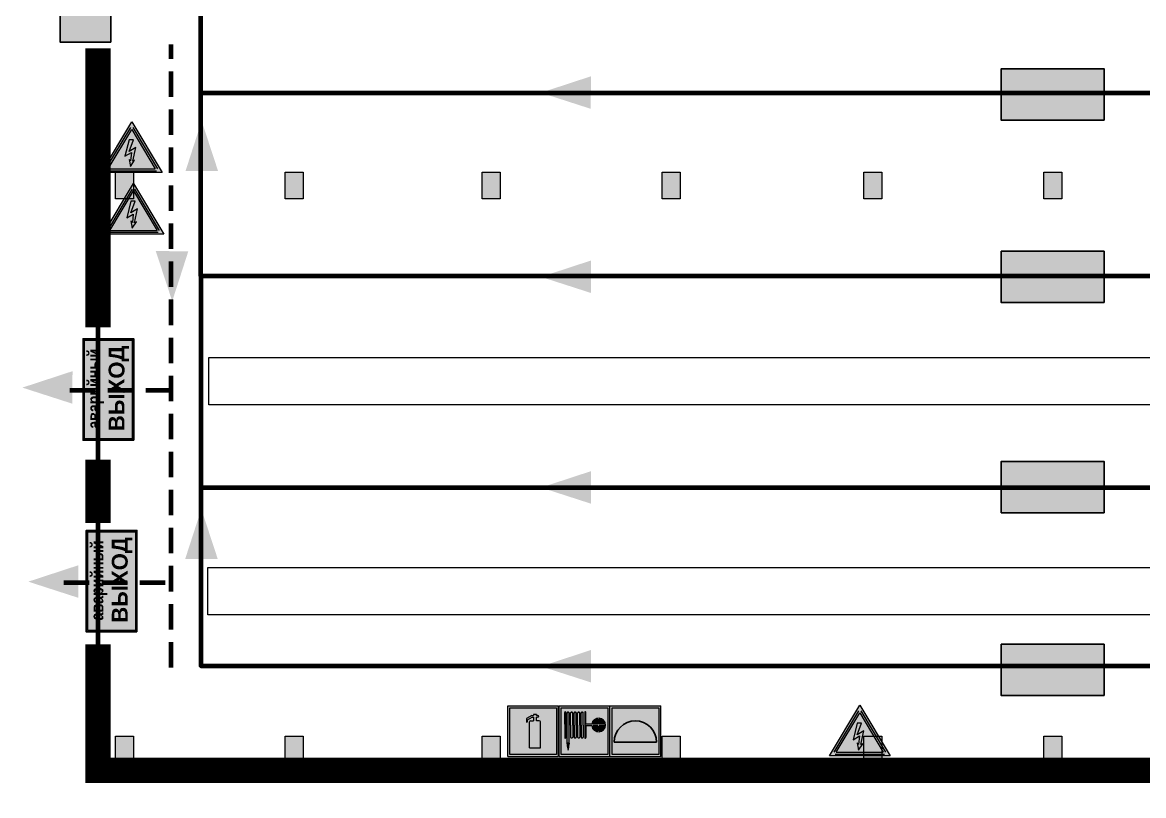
# Model space of a CAD drawing. Header units: millimetres. Extents: x 13114 to 67229, y 22859 to 38520.
# Drawn here: x 27625.8 to 27802.6, y 35214.6 to 35336.5 of the extents above; entities that cross this region are included whole.
import ezdxf

# ---------------------------------------------------------------- set-up
doc = ezdxf.new("R2010")
doc.units = ezdxf.units.MM
doc.linetypes.add('{ Wide Dash }', pattern=[12, 4, -2, 4, -2])
doc.layers.add('План_Штампы', color=7, linetype='Continuous')
doc.styles.add('обычный', font='arial.ttf')

# ---------------------------------------------------------------- blocks, each defined once
blk = doc.blocks.new('A$C7B4425F7')
at = {"true_color": 0xffffff}
blk.add_hatch(color=7, dxfattribs=at).paths.add_polyline_path([(0, 0), (-16, 0), (-16, -8), (0, -8)])
h = blk.add_hatch(color=126)
h.paths.add_polyline_path([(-0.2, -0.2), (-15.8, -0.2), (-15.8, -7.8), (-0.2, -7.8)])
h.paths.add_polyline_path([(-11.76, -2.03), (-11.76, -3.66), (-11.17, -3.66, -0.568275), (-11.17, -6.18), (-12.58, -6.18), (-12.58, -2.03)], flags=16)
h.paths.add_polyline_path([(-13.33, -4.12, -0.495768), (-13.59, -6.18), (-15.03, -6.18), (-15.03, -2.03), (-13.59, -2.03, -0.487973)], flags=16)
h.paths.add_polyline_path([(-10.25, -2.03), (-9.48, -2.03), (-9.48, -6.18), (-10.25, -6.18)], flags=16)
h.paths.add_polyline_path([(-13.84, -3.69), (-14.24, -3.69), (-14.24, -3.03), (-13.9, -3.03, -0.692621)], flags=0)
h.paths.add_polyline_path([(-9.15, -2.03), (-8.4, -2.03), (-8.04, -3.07), (-7.68, -2.03), (-6.93, -2.03), (-7.64, -4.1), (-6.93, -6.18), (-7.68, -6.18), (-8.04, -5.14), (-8.4, -6.18), (-9.15, -6.18), (-8.44, -4.1)], flags=16)
h.paths.add_polyline_path([(-11.76, -4.46), (-11.42, -4.46, -0.692621), (-11.36, -5.12), (-11.76, -5.12)], flags=0)
h.paths.add_polyline_path([(-13.9, -5.2), (-14.24, -5.2), (-14.24, -4.55), (-13.84, -4.55, -0.708038)], flags=0)
edge = h.paths.add_edge_path(flags=16)
edge.add_ellipse((-5.51, -4.08), major_axis=(0, 2.05), ratio=0.586184, start_angle=0, end_angle=360)
edge = h.paths.add_edge_path(flags=0)
edge.add_ellipse((-5.51, -4.08), major_axis=(0, 1.14), ratio=0.454828, start_angle=0, end_angle=360)
h.paths.add_polyline_path([(-4.13, -4.96, 0.377264), (-3.48, -4.52, 0.0555), (-3.16, -2.03), (-1.66, -2.03), (-1.66, -4.96), (-0.96, -4.96), (-0.96, -7.01), (-1.75, -7.01), (-1.75, -6.18), (-3.3, -6.18), (-3.3, -7.02), (-4.13, -7.02)], flags=16)
h.paths.add_polyline_path([(-2.73, -2.91), (-2.28, -2.91), (-2.28, -4.96), (-3.05, -4.96, 0.079136)], flags=0)
at = {"color": 126}
blk.add_lwpolyline([(-16, -8), (0, -8), (0, 0), (-16, 0)], close=True, dxfattribs=at)
blk = doc.blocks.new('A$C32E8229D')
at = {"true_color": 0xffffff}
blk.add_hatch(color=7, dxfattribs=at).paths.add_polyline_path([(0, 0), (0, -8), (16, -8), (16, 0)])
h = blk.add_hatch(color=126)
h.paths.add_polyline_path([(0.2, -0.2), (15.8, -0.2), (15.8, -7.8), (0.2, -7.8)])
h.paths.add_polyline_path([(13.49, -2.05), (12.08, -2.05), (11.37, -2.63, 0.162397), (11.29, -2.84), (11.29, -3.63), (10.35, -3.63), (10.35, -4.05), (11.68, -4.05), (11.68, -3.48), (12.26, -4.28), (11.29, -5.1), (11.29, -6.78), (11.85, -6.78), (11.85, -5.44), (12.8, -4.64), (12.8, -5.94), (14.46, -5.94), (14.46, -5.39), (13.45, -5.39), (13.45, -3.97), (12.46, -2.59), (13.15, -2.59), (13.69, -3.34), (14.18, -3)], flags=16)
h.paths.add_polyline_path([(10.74, -1.82, 1), (11.8, -1.82, 1)], flags=16)
h.paths.add_polyline_path([(9.39, -3.59), (5.99, -3.59), (6.56, -3.03), (5.91, -3.03), (5.1, -3.83), (5.91, -4.64), (6.56, -4.64), (5.99, -4.09), (9.39, -4.09)], flags=16)
h.paths.add_polyline_path([(4.29, -1.08), (1.72, -1.08), (1.72, -6.6), (4.29, -6.6)], flags=16)
at = {"color": 126}
blk.add_lwpolyline([(16, -8), (0, -8), (0, 0), (16, 0)], close=True, dxfattribs=at)
blk = doc.blocks.new('A$C3E6D3DDE')
at = {"lineweight": 5}
h = blk.add_hatch(color=40, dxfattribs=at)
h.paths.add_polyline_path([(24.1, 1.45), (16.46, -11.35), (31.74, -11.35)])
h.paths.add_polyline_path([(24.09, -0.46), (30.03, -10.41), (18.14, -10.41)], flags=16)
h.paths.add_polyline_path([(24.54, -3.08), (23.41, -6.02), (25.13, -5.01), (24.33, -8.5), (24.82, -8.27), (23.79, -9.86), (23.4, -8.04), (23.8, -8.43), (24.04, -6.29), (22.39, -7.25), (23.44, -3.08)], flags=0)
h = blk.add_hatch(color=256, dxfattribs=at)
h.paths.add_polyline_path([(24.37, 0.03, 0.567511), (23.82, 0.03), (17.59, -10.4, 0.582454), (17.86, -10.88), (30.32, -10.88, 0.582149), (30.6, -10.4)])
h.paths.add_polyline_path([(24.09, -0.46), (18.14, -10.41), (30.03, -10.41)], flags=16)
h.paths.add_polyline_path([(24.54, -3.08), (23.41, -6.02), (25.13, -5.01), (24.33, -8.5), (24.82, -8.27), (23.79, -9.86), (23.4, -8.04), (23.8, -8.43), (24.04, -6.29), (22.39, -7.25), (23.44, -3.08)], flags=0)
h = blk.add_hatch(color=40, dxfattribs=at)
h.paths.add_polyline_path([(24.09, -0.46), (18.14, -10.41), (30.03, -10.41)])
h.paths.add_polyline_path([(24.82, -8.27), (23.79, -9.86), (23.4, -8.04), (23.8, -8.43), (24.04, -6.29), (22.39, -7.25), (23.44, -3.08), (24.54, -3.08), (23.41, -6.02), (25.13, -5.01), (24.33, -8.5)], flags=16)
at = {"color": 40, "lineweight": 5}
for p, q in [((16.46, -11.35), (24.1, 1.45)), ((24.1, 1.45), (31.74, -11.35))]:
    blk.add_line(p, q, dxfattribs=at)
at = {"lineweight": 5}
for p, q in [((17.59, -10.4), (23.82, 0.03)), ((24.37, 0.03), (30.6, -10.4)), ((18.14, -10.41), (24.09, -0.46)), ((24.09, -0.46), (30.03, -10.41)), ((23.44, -3.08), (22.39, -7.25)), ((23.41, -6.02), (24.54, -3.08)), ((25.13, -5.01), (23.41, -6.02)), ((24.54, -3.08), (23.44, -3.08)), ((24.33, -8.5), (25.13, -5.01)), ((22.39, -7.25), (24.04, -6.29)), ((23.8, -8.43), (23.4, -8.04)), ((23.4, -8.04), (23.79, -9.86)), ((23.79, -9.86), (24.82, -8.27)), ((24.04, -6.29), (23.8, -8.43)), ((24.82, -8.27), (24.33, -8.5)), ((17.86, -10.88), (30.32, -10.88)), ((18.14, -10.41), (30.03, -10.41))]:
    blk.add_line(p, q, dxfattribs=at)
at = {"color": 50, "lineweight": 5}
blk.add_line((31.74, -11.35), (16.46, -11.35), dxfattribs=at)
blk = doc.blocks.new('A$C37112FD5')
at = {"true_color": 0xf5f5ff}
h = blk.add_hatch(color=7, dxfattribs=at)
h.dxf.hatch_style = 1
h.paths.add_polyline_path([(12.8, -7.4), (0, -7.4), (0, -20.2), (12.8, -20.2)])
h.paths.add_polyline_path([(12.29, -7.91), (12.29, -19.69), (0.51, -19.69), (0.51, -7.91)], flags=16)
h.paths.add_polyline_path([(4.98, -9.04, -0.42597), (5.17, -9.22), (5.17, -12.25), (5.17, -15.29, -0.432244), (4.98, -15.47), (4.83, -15.47, -0.42597), (4.64, -15.29), (4.64, -12.25), (4.64, -9.22, -0.432244), (4.83, -9.04)], flags=0)
h.paths.add_polyline_path([(4.28, -9.22), (4.28, -12.25), (4.28, -15.29, -0.432244), (4.09, -15.47), (3.94, -15.47, -0.42597), (3.75, -15.29), (3.75, -12.25), (3.75, -9.22, -0.432244), (3.94, -9.04), (4.09, -9.04, -0.42597)], flags=0)
h.paths.add_polyline_path([(5.72, -9.04), (5.87, -9.04, -0.42597), (6.06, -9.22), (6.06, -12.25), (6.06, -15.29, -0.432244), (5.87, -15.47), (5.72, -15.47, -0.42597), (5.53, -15.29), (5.53, -12.25), (5.53, -9.22, -0.432244)], flags=0)
h.paths.add_polyline_path([(6.42, -8.9), (6.5, -8.9, -0.42597), (6.69, -9.08), (6.69, -12.03), (8.21, -12.03, -15.824349), (8.21, -12.47), (6.69, -12.47), (6.69, -15.42, -0.432244), (6.5, -15.6), (6.42, -15.6)], flags=0)
h.paths.add_polyline_path([(3.39, -9.22), (3.39, -12.25), (3.39, -15.29, -0.432244), (3.2, -15.47), (3.05, -15.47, -0.42597), (2.85, -15.29), (2.85, -12.25), (2.85, -9.22, -0.432244), (3.05, -9.04), (3.2, -9.04, -0.42597)], flags=0)
h.paths.add_polyline_path([(2.5, -9.22), (2.5, -16.71), (1.96, -16.71), (1.96, -9.22, -0.432244), (2.15, -9.04), (2.31, -9.04, -0.42597)], flags=0)
h.paths.add_polyline_path([(1.61, -8.9), (1.61, -15.6), (1.57, -15.6, -0.42597), (1.37, -15.42), (1.37, -12.03), (1.37, -9.09, -0.432244), (1.57, -8.9)], flags=0)
h.paths.add_polyline_path([(9.76, -10.81), (9.76, -12.03), (8.49, -12.03, -0.336371)], flags=0)
h.paths.add_polyline_path([(8.49, -12.47), (9.76, -12.47), (9.76, -13.7, -0.336371)], flags=0)
h.paths.add_polyline_path([(10.11, -10.81, -0.336371), (11.38, -12.03), (10.11, -12.03)], flags=0)
h.paths.add_polyline_path([(10.11, -12.47), (11.38, -12.47, -0.336371), (10.11, -13.7)], flags=0)
h.paths.add_polyline_path([(2.5, -16.84), (2.5, -17.05), (1.97, -17.05), (1.97, -16.84)], flags=0)
h.paths.add_polyline_path([(2.5, -17.24, -0.033778), (2.24, -18.6, -0.033778), (1.97, -17.24)], flags=0)
h = blk.add_hatch(color=242)
h.dxf.hatch_style = 1
h.paths.add_polyline_path([(12.29, -7.91), (0.51, -7.91), (0.51, -19.69), (12.29, -19.69)])
h.paths.add_polyline_path([(6.42, -15.6), (6.42, -8.9), (6.5, -8.9, -0.42597), (6.69, -9.08), (6.69, -12.03), (8.21, -12.03, -15.824349), (8.21, -12.47), (6.69, -12.47), (6.69, -15.42, -0.432244), (6.5, -15.6)], flags=16)
h.paths.add_polyline_path([(5.87, -15.47), (5.72, -15.47, -0.42597), (5.53, -15.29), (5.53, -12.25), (5.53, -9.22, -0.432244), (5.72, -9.04), (5.87, -9.04, -0.42597), (6.06, -9.22), (6.06, -12.25), (6.06, -15.29, -0.432244)], flags=16)
h.paths.add_polyline_path([(4.98, -15.47), (4.83, -15.47, -0.42597), (4.64, -15.29), (4.64, -12.25), (4.64, -9.22, -0.432244), (4.83, -9.04), (4.98, -9.04, -0.42597), (5.17, -9.22), (5.17, -12.25), (5.17, -15.29, -0.432244)], flags=16)
h.paths.add_polyline_path([(4.09, -15.47), (3.94, -15.47, -0.42597), (3.75, -15.29), (3.75, -12.25), (3.75, -9.22, -0.432244), (3.94, -9.04), (4.09, -9.04, -0.42597), (4.28, -9.22), (4.28, -12.25), (4.28, -15.29, -0.432244)], flags=16)
h.paths.add_polyline_path([(3.2, -15.47), (3.05, -15.47, -0.42597), (2.85, -15.29), (2.85, -12.25), (2.85, -9.22, -0.432244), (3.05, -9.04), (3.2, -9.04, -0.42597), (3.39, -9.22), (3.39, -12.25), (3.39, -15.29, -0.432244)], flags=16)
h.paths.add_polyline_path([(2.5, -17.05), (1.97, -17.05), (1.97, -16.84), (2.5, -16.84)], flags=16)
h.paths.add_polyline_path([(2.5, -17.24, -0.033778), (2.24, -18.6, -0.033778), (1.97, -17.24)], flags=16)
h.paths.add_polyline_path([(2.5, -16.71), (1.96, -16.71), (1.96, -9.22, -0.432244), (2.15, -9.04), (2.31, -9.04, -0.42597), (2.5, -9.22)], flags=16)
h.paths.add_polyline_path([(1.61, -15.6), (1.57, -15.6, -0.42597), (1.37, -15.42), (1.37, -12.03), (1.37, -9.09, -0.432244), (1.57, -8.9), (1.61, -8.9)], flags=16)
h.paths.add_polyline_path([(8.49, -12.47), (9.76, -12.47), (9.76, -13.7, -0.336371)], flags=0)
h.paths.add_polyline_path([(10.11, -13.7), (10.11, -12.47), (11.38, -12.47, -0.336371)], flags=0)
h.paths.add_polyline_path([(8.49, -12.03, -0.336371), (9.76, -10.81), (9.76, -12.03)], flags=0)
h.paths.add_polyline_path([(10.11, -12.03), (10.11, -10.81, -0.336371), (11.38, -12.03)], flags=0)
h = blk.add_hatch(color=7, dxfattribs=at)
h.dxf.hatch_style = 1
h.paths.add_polyline_path([(1.61, -8.9), (1.57, -8.9, 0.432244), (1.37, -9.09), (1.37, -12.03), (1.37, -15.42, 0.42597), (1.57, -15.6), (1.61, -15.6)])
h.paths.add_polyline_path([(2.5, -9.22, 0.42597), (2.31, -9.04), (2.15, -9.04, 0.432244), (1.96, -9.22), (1.96, -16.71), (2.5, -16.71)])
h.paths.add_polyline_path([(2.5, -16.84), (1.97, -16.84), (1.97, -17.05), (2.5, -17.05)])
h.paths.add_polyline_path([(2.5, -17.24), (1.97, -17.24, 0.033778), (2.24, -18.6, 0.033778)])
h.paths.add_polyline_path([(3.39, -12.25), (3.39, -9.22, 0.42597), (3.2, -9.04), (3.05, -9.04, 0.432244), (2.85, -9.22), (2.85, -12.25), (2.85, -15.29, 0.42597), (3.05, -15.47), (3.2, -15.47, 0.432244), (3.39, -15.29)])
h.paths.add_polyline_path([(4.28, -12.25), (4.28, -9.22, 0.42597), (4.09, -9.04), (3.94, -9.04, 0.432244), (3.75, -9.22), (3.75, -12.25), (3.75, -15.29, 0.42597), (3.94, -15.47), (4.09, -15.47, 0.432244), (4.28, -15.29)])
h.paths.add_polyline_path([(5.17, -12.25), (5.17, -9.22, 0.42597), (4.98, -9.04), (4.83, -9.04, 0.432244), (4.64, -9.22), (4.64, -12.25), (4.64, -15.29, 0.42597), (4.83, -15.47), (4.98, -15.47, 0.432244), (5.17, -15.29)])
h.paths.add_polyline_path([(6.06, -12.25), (6.06, -9.22, 0.42597), (5.87, -9.04), (5.72, -9.04, 0.432244), (5.53, -9.22), (5.53, -12.25), (5.53, -15.29, 0.42597), (5.72, -15.47), (5.87, -15.47, 0.432244), (6.06, -15.29)])
h.paths.add_polyline_path([(6.69, -12.47), (8.21, -12.47, 15.824349), (8.21, -12.03), (6.69, -12.03), (6.69, -9.08, 0.42597), (6.5, -8.9), (6.42, -8.9), (6.42, -15.6), (6.5, -15.6, 0.432244), (6.69, -15.42)])
h.paths.add_polyline_path([(8.49, -12.47), (9.76, -12.47), (9.76, -13.7, -0.336371)], flags=16)
h.paths.add_polyline_path([(8.49, -12.03, -0.336371), (9.76, -10.81), (9.76, -12.03)], flags=16)
h.paths.add_polyline_path([(10.11, -12.47), (11.38, -12.47, -0.336371), (10.11, -13.7)], flags=16)
h.paths.add_polyline_path([(10.11, -12.03), (10.11, -10.81, -0.336371), (11.38, -12.03)], flags=16)
h = blk.add_hatch(color=242)
h.dxf.hatch_style = 1
h.paths.add_polyline_path([(9.76, -10.81, 0.336371), (8.49, -12.03), (9.76, -12.03)])
h.paths.add_polyline_path([(10.11, -10.81), (10.11, -12.03), (11.38, -12.03, 0.336371)])
h.paths.add_polyline_path([(11.38, -12.47), (10.11, -12.47), (10.11, -13.7, 0.336371)])
h.paths.add_polyline_path([(9.76, -12.47), (8.49, -12.47, 0.336371), (9.76, -13.7)])
at = {"color": 242, "lineweight": 5}
for p, q in [((0, -20.2), (0, -7.4)), ((0, -7.4), (12.8, -7.4)), ((12.8, -20.2), (12.8, -7.4)), ((1.37, -12.03), (1.37, -9.08)), ((1.57, -8.9), (1.61, -8.9)), ((1.61, -8.9), (1.61, -15.6)), ((1.96, -16.71), (1.96, -9.22)), ((2.15, -9.04), (2.31, -9.04)), ((2.5, -16.71), (2.5, -9.22)), ((2.85, -12.25), (2.85, -9.22)), ((3.05, -9.04), (3.2, -9.04)), ((3.39, -12.25), (3.39, -9.22)), ((3.75, -12.25), (3.75, -9.22)), ((3.94, -9.04), (4.09, -9.04)), ((4.28, -12.25), (4.28, -9.22)), ((4.64, -12.25), (4.64, -9.22)), ((4.83, -9.04), (4.98, -9.04)), ((5.17, -12.25), (5.17, -9.22)), ((5.53, -12.25), (5.53, -9.22)), ((5.72, -9.04), (5.87, -9.04)), ((6.06, -12.25), (6.06, -9.22)), ((6.42, -8.9), (6.42, -15.6)), ((6.5, -8.9), (6.42, -8.9)), ((6.69, -12.03), (6.69, -9.08)), ((9.76, -10.81), (9.76, -12.03)), ((10.11, -10.81), (10.11, -12.03)), ((1.37, -12.03), (1.37, -15.42)), ((2.85, -12.25), (2.85, -15.29)), ((3.39, -12.25), (3.39, -15.29)), ((3.75, -12.25), (3.75, -15.29)), ((4.28, -12.25), (4.28, -15.29)), ((4.64, -12.25), (4.64, -15.29)), ((5.17, -12.25), (5.17, -15.29)), ((5.53, -12.25), (5.53, -15.29)), ((6.06, -12.25), (6.06, -15.29)), ((8.21, -12.03), (6.69, -12.03)), ((8.21, -12.47), (6.69, -12.47)), ((6.69, -12.47), (6.69, -15.42)), ((9.76, -12.03), (8.49, -12.03)), ((9.76, -12.47), (8.49, -12.47)), ((9.76, -12.47), (9.76, -13.7)), ((11.38, -12.03), (10.11, -12.03)), ((11.38, -12.47), (10.11, -12.47)), ((10.11, -12.47), (10.11, -13.7)), ((1.57, -15.6), (1.61, -15.6)), ((1.96, -16.71), (2.5, -16.71)), ((1.97, -16.84), (2.5, -16.84)), ((1.97, -17.05), (1.97, -16.84)), ((2.5, -16.84), (2.5, -17.05)), ((3.05, -15.47), (3.2, -15.47)), ((3.94, -15.47), (4.09, -15.47)), ((4.83, -15.47), (4.98, -15.47)), ((5.72, -15.47), (5.87, -15.47)), ((6.42, -15.6), (6.5, -15.6)), ((2.5, -17.05), (1.97, -17.05)), ((1.97, -17.24), (2.5, -17.24)), ((0, -20.2), (12.8, -20.2))]:
    blk.add_line(p, q, dxfattribs=at)
blk.add_lwpolyline([(0.51, -7.91), (12.29, -7.91), (12.29, -19.69), (0.51, -19.69)], close=True, dxfattribs=at)
for centre, radius, start, end in [((1.56, -9.09), 0.182, 87.1027, 180.6071), ((2.15, -9.22), 0.182, 87.1027, 180.6071), ((2.32, -9.22), 0.182, 359.3929, 92.8973), ((3.04, -9.22), 0.182, 87.1027, 180.6071), ((3.21, -9.22), 0.182, 359.3929, 92.8973), ((3.93, -9.22), 0.182, 87.1027, 180.6071), ((4.1, -9.22), 0.182, 359.3929, 92.8973), ((4.82, -9.22), 0.182, 87.1027, 180.6071), ((4.99, -9.22), 0.182, 359.3929, 92.8973), ((5.71, -9.22), 0.182, 87.1027, 180.6071), ((5.88, -9.22), 0.182, 359.3929, 92.8973), ((6.51, -9.09), 0.182, 359.3929, 92.8973), ((9.93, -12.25), 1.74, 187.2319, 172.7681), ((9.93, -12.25), 1.46, 96.9927, 171.3585), ((9.93, -12.25), 1.46, 8.6415, 83.0073), ((9.93, -12.25), 1.46, 188.6415, 263.0073), ((9.93, -12.25), 1.46, 276.9927, 351.3585), ((1.56, -15.42), 0.182, 179.3929, 272.8973), ((3.04, -15.29), 0.182, 179.3929, 272.8973), ((3.21, -15.29), 0.182, 267.1027, 0.6071), ((3.93, -15.29), 0.182, 179.3929, 272.8973), ((4.1, -15.29), 0.182, 267.1027, 0.6071), ((4.82, -15.29), 0.182, 179.3929, 272.8973), ((4.99, -15.29), 0.182, 267.1027, 0.6071), ((5.71, -15.29), 0.182, 179.3929, 272.8973), ((5.88, -15.29), 0.182, 267.1027, 0.6071), ((6.51, -15.42), 0.182, 267.1027, 0.6071), ((12.17, -15.98), 10.27, 187.041, 194.7793), ((-7.7, -15.98), 10.27, 345.2207, 352.959)]:
    blk.add_arc(centre, radius, start, end, dxfattribs=at)
blk = doc.blocks.new('A$C1E1F2D43')
at = {"true_color": 0xffffff}
blk.add_hatch(color=7, dxfattribs=at).paths.add_polyline_path([(8, 0), (0, 0), (0, -8), (8, -8)])
h = blk.add_hatch(color=242)
h.paths.add_polyline_path([(0.32, -0.32), (0.32, -7.68), (7.68, -7.68), (7.68, -0.32)])
h.paths.add_polyline_path([(7.35, -5.71), (0.65, -5.71, -1)], flags=16)
at = {"color": 242, "lineweight": 5}
for p, q in [((0, 0), (8, 0)), ((0, -8), (0, 0)), ((0, 0), (8, 0)), ((8, -8), (8, 0)), ((0, -8), (8, -8))]:
    blk.add_line(p, q, dxfattribs=at)
at = {"color": 242}
blk.add_line((7.35, -5.71), (0.65, -5.71), dxfattribs=at)
at = {"color": 242, "lineweight": 5}
blk.add_lwpolyline([(0.32, -0.32), (7.68, -0.32), (7.68, -7.68), (0.32, -7.68)], close=True, dxfattribs=at)
at = {"color": 242}
blk.add_arc((4, -5.71), 3.35, 0, 180, dxfattribs=at)
blk = doc.blocks.new('A$C41C009D9')
at = {"true_color": 0xffffff}
blk.add_hatch(color=7, dxfattribs=at).paths.add_polyline_path([(0, 8), (-16, 8), (-16, 0), (0, 0)])
h = blk.add_hatch(color=126)
h.dxf.hatch_style = 1
h.paths.add_polyline_path([(-15.8, 7.8), (-15.8, 0.2), (-0.2, 0.2), (-0.2, 7.8)])
at = {"color": 126}
for points in [[(-16, 0), (0, 0), (0, 8), (-16, 8)], [(-16, 0), (0, 0), (0, 8), (-16, 8)], [(-15.8, 7.8), (-0.2, 7.8), (-0.2, 0.2), (-15.8, 0.2)]]:
    blk.add_lwpolyline(points, close=True, dxfattribs=at)
at = {"color": 7, "true_color": 0xffffff, "insert": (-15.8, 7.3), "char_height": 2.5, "width": 15.5999, "attachment_point": 1, "style": 'обычный'}
blk.add_mtext('\\pi1.6133;{\\fArial|b1|i0|c204|p34;\\H0.8x;\\W0.8;аварийный\\H1.25x;\\W1;\\P\\pi1.2327;ВЫХОД}', dxfattribs=at)
blk = doc.blocks.new('A$C3AD82952')
at = {"true_color": 0xf5f5ff}
h = blk.add_hatch(color=7, dxfattribs=at)
h.dxf.hatch_style = 1
h.paths.add_polyline_path([(8.21, 8.73, 0.414214), (7.89, 9.05), (7.22, 9.05), (7.22, 9.92), (7.59, 9.92, 1), (7.57, 10.36), (7.22, 10.36), (7.22, 10.6), (6.43, 10.6), (6.43, 10.36), (6.01, 10.36), (4.74, 9.59), (4.74, 8.69), (4.98, 8.73), (4.98, 9.26), (6.12, 9.91), (6.43, 9.91), (6.43, 9.05), (5.76, 9.05, 0.414214), (5.44, 8.73), (5.44, 2.2), (8.21, 2.2)], flags=0)
h.paths.add_polyline_path([(12.8, 12.8), (0, 12.8), (0, 0), (12.8, 0)])
h.paths.add_polyline_path([(0.51, 12.29), (12.29, 12.29), (12.29, 0.51), (0.51, 0.51)], flags=16)
h.paths.add_polyline_path([(4.74, 9.59), (6.01, 10.36), (6.43, 10.36), (6.43, 10.6), (7.22, 10.6), (7.22, 10.36), (7.59, 10.36, -0.94586), (7.59, 9.92), (7.22, 9.92), (7.22, 9.05), (7.89, 9.05, -0.414214), (8.21, 8.73), (8.21, 2.2), (5.44, 2.2), (5.44, 8.73, -0.414214), (5.76, 9.05), (6.43, 9.05), (6.43, 9.91), (6.12, 9.91), (4.98, 9.26), (4.98, 8.73), (4.74, 8.69)], flags=0)
h = blk.add_hatch(color=242)
h.dxf.hatch_style = 1
h.paths.add_polyline_path([(12.29, 12.29), (0.51, 12.29), (0.51, 0.51), (12.29, 0.51)])
h.paths.add_polyline_path([(4.74, 8.69), (4.74, 9.59), (6.01, 10.36), (6.43, 10.36), (6.43, 10.6), (7.22, 10.6), (7.22, 10.36), (7.59, 10.36, -0.94586), (7.59, 9.92), (7.22, 9.92), (7.22, 9.05), (7.89, 9.05, -0.414214), (8.21, 8.73), (8.21, 2.2), (5.44, 2.2), (5.44, 8.73, -0.414214), (5.76, 9.05), (6.43, 9.05), (6.43, 9.91), (6.12, 9.91), (4.98, 9.26), (4.98, 8.73)], flags=16)
h = blk.add_hatch(color=7, dxfattribs=at)
h.dxf.hatch_style = 1
h.paths.add_polyline_path([(8.21, 8.73, 0.414214), (7.89, 9.05), (7.22, 9.05), (7.22, 9.92), (7.59, 9.92, 1), (7.57, 10.36), (7.22, 10.36), (7.22, 10.6), (6.43, 10.6), (6.43, 10.36), (6.01, 10.36), (4.74, 9.59), (4.74, 8.69), (4.98, 8.73), (4.98, 9.26), (6.12, 9.91), (6.43, 9.91), (6.43, 9.05), (5.76, 9.05, 0.414214), (5.44, 8.73), (5.44, 2.2), (8.21, 2.2)])
at = {"color": 242, "lineweight": 5}
for p, q in [((0, 0), (0, 12.8)), ((0, 12.8), (12.8, 12.8)), ((12.8, 0), (12.8, 12.8)), ((6.01, 10.36), (4.74, 9.59)), ((4.74, 9.59), (4.74, 8.69)), ((4.74, 8.69), (4.98, 8.73)), ((4.98, 9.26), (6.12, 9.91)), ((4.98, 8.73), (4.98, 9.26)), ((5.44, 2.2), (5.44, 8.73)), ((5.76, 9.05), (6.43, 9.05)), ((6.01, 10.36), (6.43, 10.36)), ((6.12, 9.91), (6.43, 9.91)), ((7.22, 10.6), (6.43, 10.6)), ((6.43, 10.6), (6.43, 10.36)), ((6.43, 9.91), (6.43, 9.05)), ((7.22, 10.36), (7.22, 10.6)), ((7.59, 10.36), (7.22, 10.36)), ((7.22, 9.05), (7.22, 9.92)), ((7.59, 9.92), (7.22, 9.92)), ((7.89, 9.05), (7.22, 9.05)), ((8.21, 2.2), (8.21, 8.73)), ((0, 0), (12.8, 0)), ((5.44, 2.2), (8.21, 2.2))]:
    blk.add_line(p, q, dxfattribs=at)
blk.add_lwpolyline([(0.51, 12.29), (12.29, 12.29), (12.29, 0.51), (0.51, 0.51)], close=True, dxfattribs=at)
for centre, radius, start, end in [((5.76, 8.73), 0.32, 90, 180), ((7.58, 10.14), 0.223, 273.1875, 86.8125), ((7.89, 8.73), 0.32, 0, 90)]:
    blk.add_arc(centre, radius, start, end, dxfattribs=at)

msp = doc.modelspace()

# ---------------------------------------------------------------- hatches: boundary and pattern name
at = {"lineweight": 0}
h = msp.add_hatch(color=256, dxfattribs=at)
h.dxf.hatch_style = 1
h.paths.add_polyline_path([(27640.51, 35312.93), (27640.51, 35308.75), (27643.34, 35308.75), (27643.34, 35312.93)])
h = msp.add_hatch(color=256, dxfattribs=at)
h.dxf.hatch_style = 1
h.paths.add_polyline_path([(27667.24, 35312.93), (27667.24, 35308.75), (27670.07, 35308.75), (27670.07, 35312.93)])
h = msp.add_hatch(color=256, dxfattribs=at)
h.dxf.hatch_style = 1
h.paths.add_polyline_path([(27698.31, 35312.93), (27698.31, 35308.75), (27701.14, 35308.75), (27701.14, 35312.93)])
h = msp.add_hatch(color=256, dxfattribs=at)
h.dxf.hatch_style = 1
h.paths.add_polyline_path([(27726.65, 35312.93), (27726.65, 35308.75), (27729.48, 35308.75), (27729.48, 35312.93)])
h = msp.add_hatch(color=256, dxfattribs=at)
h.dxf.hatch_style = 1
h.paths.add_polyline_path([(27758.45, 35312.93), (27758.45, 35308.75), (27761.27, 35308.75), (27761.27, 35312.93)])
h = msp.add_hatch(color=256, dxfattribs=at)
h.dxf.hatch_style = 1
h.paths.add_polyline_path([(27786.85, 35312.93), (27786.85, 35308.75), (27789.68, 35308.75), (27789.68, 35312.93)])
h = msp.add_hatch(color=256, dxfattribs=at)
h.dxf.hatch_style = 1
h.paths.add_polyline_path([(27640.51, 35223.99), (27640.51, 35219.82), (27643.34, 35219.82), (27643.34, 35223.99)])
h = msp.add_hatch(color=256, dxfattribs=at)
h.dxf.hatch_style = 1
h.paths.add_polyline_path([(27667.24, 35223.99), (27667.24, 35219.82), (27670.07, 35219.82), (27670.07, 35223.99)])
h = msp.add_hatch(color=256, dxfattribs=at)
h.dxf.hatch_style = 1
h.paths.add_polyline_path([(27698.31, 35223.99), (27698.31, 35219.82), (27701.14, 35219.82), (27701.14, 35223.99)])
h = msp.add_hatch(color=256, dxfattribs=at)
h.dxf.hatch_style = 1
h.paths.add_polyline_path([(27726.65, 35223.99), (27726.65, 35219.82), (27729.48, 35219.82), (27729.48, 35223.99)])
h = msp.add_hatch(color=256, dxfattribs=at)
h.dxf.hatch_style = 1
h.paths.add_polyline_path([(27758.45, 35223.99), (27758.45, 35219.82), (27761.27, 35219.82), (27761.27, 35223.99)])
h = msp.add_hatch(color=256, dxfattribs=at)
h.dxf.hatch_style = 1
h.paths.add_polyline_path([(27786.85, 35223.99), (27786.85, 35219.82), (27789.68, 35219.82), (27789.68, 35223.99)])

# ---------------------------------------------------------------- linework, layer by layer
at = {"color": 126, "lineweight": 100, "true_color": 0x008754}
for points in [[(27932.92, 35386.2), (27969.53, 35386.2), (27969.53, 35296.51), (27653.93, 35296.51), (27653.93, 35386.2)], [(27653.93, 35325.45), (27951.28, 35325.45)], [(27653.93, 35296.51), (27653.93, 35235.07), (27936.46, 35235.07), (27936.46, 35296.51)], [(27653.93, 35263.2), (27936.46, 35263.2)]]:
    msp.add_lwpolyline(points, dxfattribs=at)
at = {"lineweight": 100, "const_width": 3.96}
for points in [[(27637.73, 35288.47), (27637.73, 35332.48)], [(27637.73, 35267.62), (27637.73, 35257.63)], [(27637.73, 35238.48), (27637.73, 35216.6)], [(27880.92, 35218.6), (27637.73, 35218.6)]]:
    msp.add_lwpolyline(points, dxfattribs=at)
at = {"color": 126, "linetype": '{ Wide Dash }', "lineweight": 100, "true_color": 0x008754}
for points in [[(27649.28, 35234.83), (27649.28, 35333.06)], [(27649.28, 35278.48), (27632.34, 35278.48)], [(27632.34, 35248.21), (27649.28, 35248.21)]]:
    msp.add_lwpolyline(points, dxfattribs=at)
at = {"lineweight": 100}
msp.add_lwpolyline([(27637.73, 35235.98), (27637.73, 35321.64)], dxfattribs=at)
at = {"lineweight": 0}
for points in [[(27640.51, 35312.93), (27643.34, 35312.93), (27643.34, 35308.75), (27640.51, 35308.75)], [(27667.24, 35312.93), (27670.07, 35312.93), (27670.07, 35308.75), (27667.24, 35308.75)], [(27698.31, 35312.93), (27701.14, 35312.93), (27701.14, 35308.75), (27698.31, 35308.75)], [(27726.65, 35312.93), (27729.48, 35312.93), (27729.48, 35308.75), (27726.65, 35308.75)], [(27758.45, 35312.93), (27761.27, 35312.93), (27761.27, 35308.75), (27758.45, 35308.75)], [(27786.85, 35312.93), (27789.68, 35312.93), (27789.68, 35308.75), (27786.85, 35308.75)], [(27655.18, 35283.69), (27879.67, 35283.69), (27879.67, 35276.23), (27655.18, 35276.23)], [(27655.04, 35250.61), (27920.36, 35250.61), (27920.36, 35243.15), (27655.04, 35243.15)], [(27640.51, 35223.99), (27643.34, 35223.99), (27643.34, 35219.82), (27640.51, 35219.82)], [(27667.24, 35223.99), (27670.07, 35223.99), (27670.07, 35219.82), (27667.24, 35219.82)], [(27698.31, 35223.99), (27701.14, 35223.99), (27701.14, 35219.82), (27698.31, 35219.82)], [(27726.65, 35223.99), (27729.48, 35223.99), (27729.48, 35219.82), (27726.65, 35219.82)], [(27758.45, 35223.99), (27761.27, 35223.99), (27761.27, 35219.82), (27758.45, 35219.82)], [(27786.85, 35223.99), (27789.68, 35223.99), (27789.68, 35219.82), (27786.85, 35219.82)]]:
    msp.add_lwpolyline(points, close=True, dxfattribs=at)
at = {"layer": 'План_Штампы', "color": 126, "true_color": 0x008754}
for points in [[(27715.43, 35328.05), (27715.41, 35322.92), (27707.54, 35325.46)], [(27656.66, 35313.11), (27651.53, 35313.12), (27654.07, 35321)], [(27646.84, 35300.48), (27651.97, 35300.47), (27649.43, 35292.59)], [(27715.46, 35299.01), (27715.45, 35293.88), (27707.57, 35296.42)], [(27633.71, 35281.55), (27633.69, 35276.42), (27625.81, 35278.96)], [(27715.46, 35265.79), (27715.45, 35260.65), (27707.57, 35263.2)], [(27656.61, 35251.92), (27651.47, 35251.93), (27654.02, 35259.81)], [(27634.64, 35250.95), (27634.62, 35245.81), (27626.74, 35248.36)], [(27715.47, 35237.59), (27715.46, 35232.46), (27707.58, 35235)]]:
    msp.add_solid(points, dxfattribs=at)

# ---------------------------------------------------------------- block references
for name, p, xscale, yscale, zscale in [('A$C3E6D3DDE', (27627.99, 35319.97), 0.625, 0.625, 0.625), ('A$C3E6D3DDE', (27628.27, 35310.26), 0.625, 0.625, 0.625), ('A$C3AD82952', (27702.34, 35220.78), 0.625, 0.625, 0.625), ('A$C37112FD5', (27710.44, 35233.41), 0.6249984004534781, 0.6249984004534781, 0.6249984004534781), ('A$C3E6D3DDE', (27742.76, 35227.97), 0.625, 0.625, 0.625)]:
    msp.add_blockref(name, p, dxfattribs=dict(xscale=xscale, yscale=yscale, zscale=zscale))
at = {"rotation": 90}
for p in [(27643.37, 35286.66), (27643.87, 35256.44)]:
    msp.add_blockref('A$C41C009D9', p, dxfattribs=at)
at = {"color": 1}
msp.add_blockref('A$C1E1F2D43', (27718.44, 35228.78), dxfattribs=at)
at = {"layer": 'План_Штампы', "rotation": 90}
msp.add_blockref('A$C7B4425F7', (27631.77, 35349.41), dxfattribs=at)
at = {"layer": 'План_Штампы', "color": 126, "true_color": 0x008754, "xscale": 1.012510887696, "yscale": 1.012510887696, "zscale": 1.012510887696, "rotation": 359.9978653237145}
for p in [(27780.13, 35329.23), (27780.13, 35300.46), (27780.13, 35267.32), (27780.12, 35238.5)]:
    msp.add_blockref('A$C32E8229D', p, dxfattribs=at)

doc.saveas('drawing.dxf')
